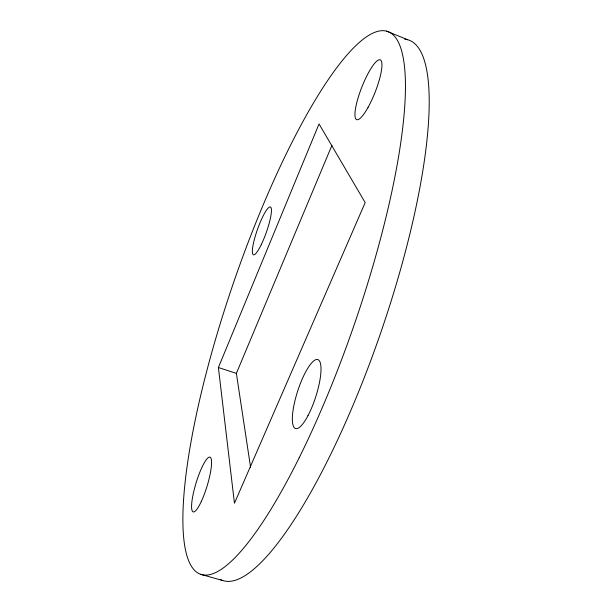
<?xml version="1.0" encoding="UTF-8"?>
<svg xmlns="http://www.w3.org/2000/svg" width="612" height="612" viewBox="0 0 612 612"><rect width="100%" height="100%" fill="white"/><g stroke="black" fill="none" stroke-linecap="round" stroke-linejoin="round"><path stroke-width="0.92" d="M218.392 367.529L319.036 123.953L365.188 202.603L234.45 503.232L218.392 367.529L236.377 373.374L250.629 467.667M236.377 373.374L331.972 145.258M200.705 574.316L222.745 580.528M386.524 31.12L407.668 39.742M404.807 39.199A285.781 68.842 -71 0 1 381.483 330.541A285.781 68.842 -71 0 1 220.236 579.426M299.291 457.547A287.066 63.893 -71 0 0 387.671 31.487A287.066 63.893 -71 0 0 195.327 419.564A287.066 63.893 -71 0 0 299.291 457.547M261.248 244.67A25.39 4.667 -70.5 0 0 270.473 206.994A25.39 4.667 -70.5 0 0 253.98 240.99A25.39 4.667 -70.5 0 0 261.248 244.67M307.997 415.617A36.238 9.478 -72.1 0 0 318.362 359.825A36.238 9.478 -72.1 0 0 293.653 406.72A36.238 9.478 -72.1 0 0 307.997 415.617M368.057 107.375A32.138 7.115 -68.5 0 0 380.304 59.877A32.138 7.115 -68.5 0 0 356.949 101.952A32.138 7.115 -68.5 0 0 368.057 107.375M201.333 501.419A28.634 5.715 -73 0 0 210.344 457.348A28.634 5.715 -73 0 0 193.04 494.787A28.634 5.715 -73 0 0 201.333 501.419"/></g></svg>
